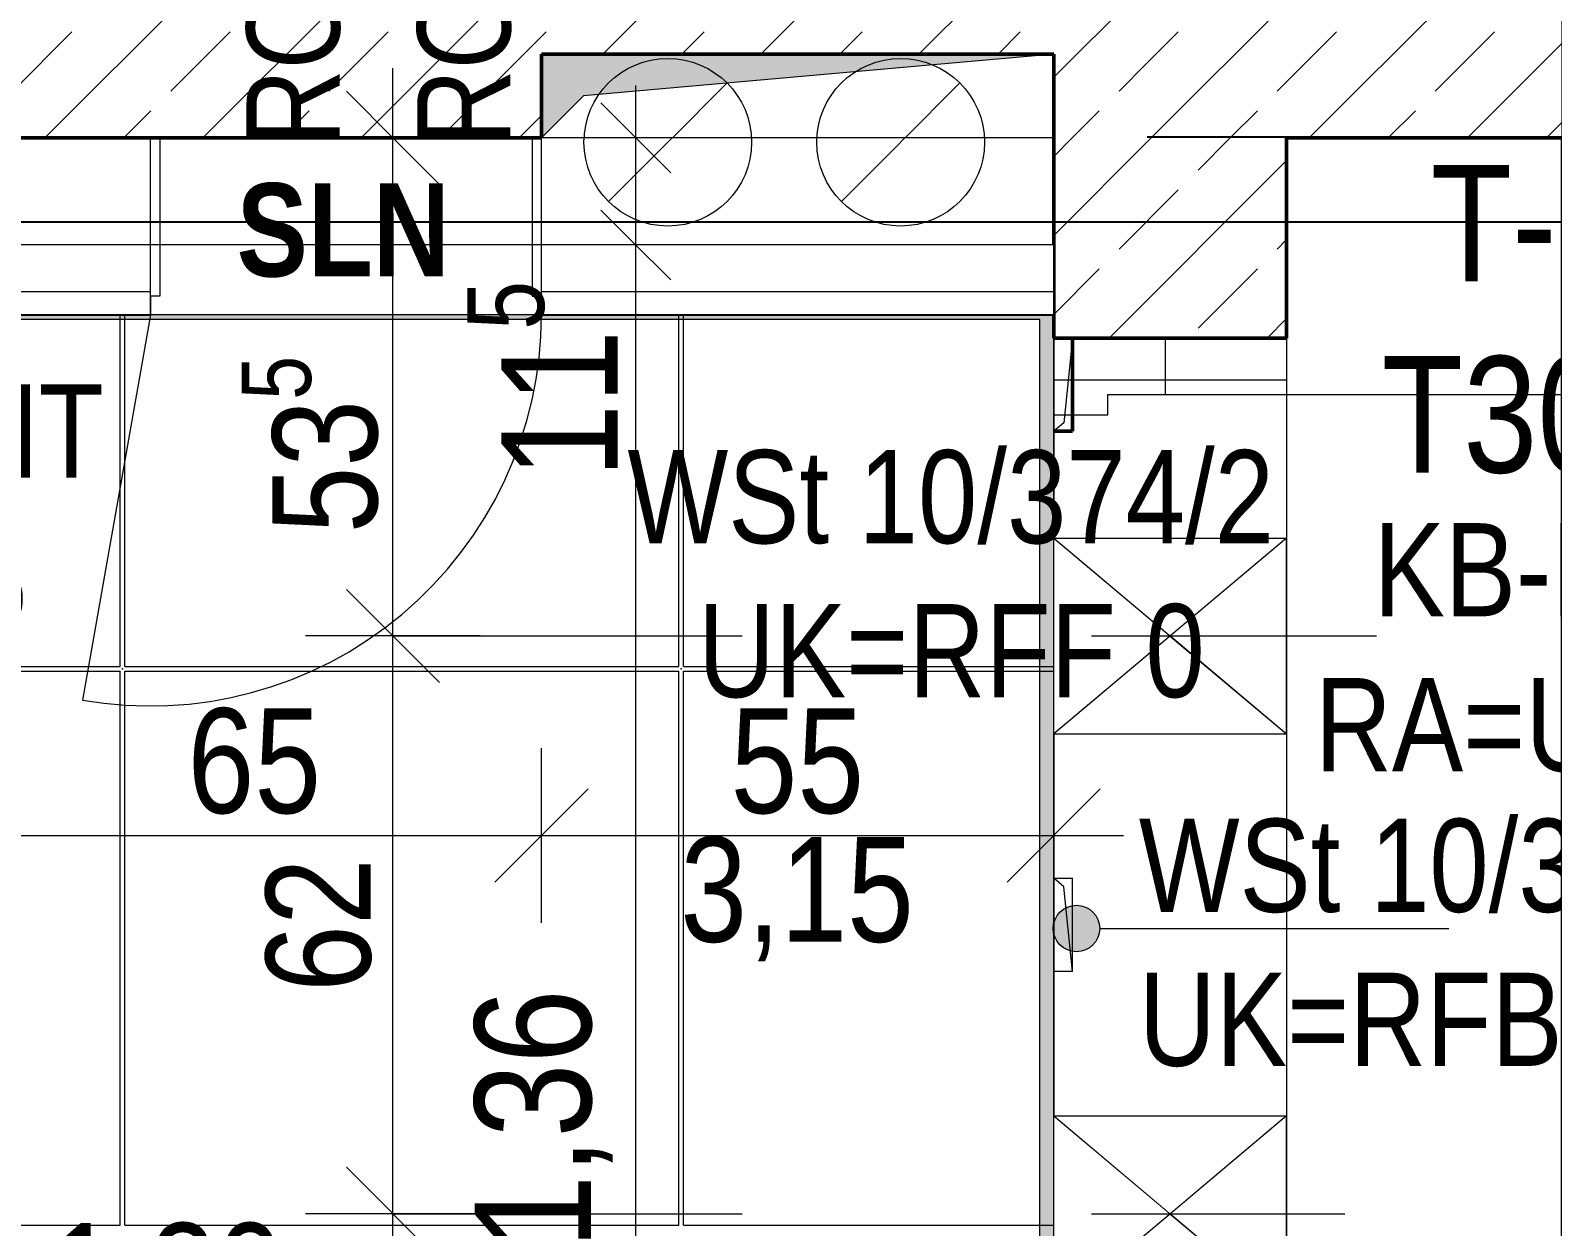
# Model space of a CAD drawing. Header units: centimetres. Extents: x 52.8 to 69.4, y 16.8 to 58.2.
# Drawn here: x 66.113 to 69.4, y 33.801 to 36.369 of the extents above; entities that cross this region are included whole.
import ezdxf
from ezdxf.xclip import XClip

# ---------------------------------------------------------------- set-up
doc = ezdxf.new("R2010")
doc.units = ezdxf.units.CM
doc.header["$MEASUREMENT"] = 0
doc.header["$XCLIPFRAME"] = 0
doc.set_wipeout_variables(frame=1)
for name, pattern in [('Achse', [50, 25, -12.5, 0, -12.5]), ('Strichlinie', [0.4, 0.3, -0.1]), ('Strichlinie kurz', [0.15, 0.075, -0.075]), ('Strichlinie_ eng', [0.23, 0.15, -0.08]), ('Wipeout_Contour', [100, 0, -100])]:
    doc.linetypes.add(name, pattern=pattern)
for name, color, linetype in [('-2._Grundriss 2.UG_7_Achsen 50.gfb', 7, 'Continuous'), ('-2._Grundriss 2.UG_7_Bemaßung 100.gfb', 7, 'Continuous'), ('-2._Grundriss 2.UG_7_Bemaßung 50.gfb', 7, 'Continuous'), ('-2._Grundriss 2.UG_7_Bodenbelag.gfb', 7, 'Continuous'), ('-2._Grundriss 2.UG_7_Decken.gfb', 7, 'Continuous'), ('-2._Grundriss 2.UG_7_Durchbrüche.gfb', 7, 'Continuous'), ('-2._Grundriss 2.UG_7_Neubau_Wände massiv.gfb', 7, 'Continuous'), ('-2._Grundriss 2.UG_7_Text 1_50.gfb', 7, 'Continuous'), ('-2._Grundriss 2.UG_7_Wände innen TB.gfb', 7, 'Continuous'), ('-2._Grundriss 2.UG_7_Wände massiv.gfb', 7, 'Continuous')]:
    doc.layers.add(name, color=color, linetype=linetype)
doc.styles.add('ERSTELLTER_STIL_2', font='ARIALNB.TTF')
doc.styles.add('ERSTELLTER_STIL_3', font='')
doc.styles.get('ERSTELLTER_STIL_3').set_extended_font_data('Arial Narrow')
pattern_1 = [(45, (42.56998, 4.75838), (-0.1697056, 0.1697056), []), (45, (42.48513, 4.84323), (-0.1697056, 0.1697056), [0.18, -0.06])]

# ---------------------------------------------------------------- blocks, each defined once
blk = doc.blocks.new('*X304')
at = {"layer": '-2._Grundriss 2.UG_7_Bodenbelag.gfb', "color": 253, "linetype": 'Continuous', "lineweight": 18, "ltscale": 10, "true_color": 0x9f9f9f}
for p, q in [((66.305, 35.0034), (66.305, 35.7584)), ((66.315, 35.0034), (66.315, 35.7584)), ((67.505, 35.0034), (67.505, 35.7584)), ((67.515, 35.0034), (67.515, 35.7584)), ((65.115, 35.0034), (66.305, 35.0034)), ((65.115, 34.9934), (66.305, 34.9934)), ((66.305, 33.8034), (66.305, 34.9934)), ((66.315, 35.0034), (67.505, 35.0034)), ((66.315, 34.9934), (67.505, 34.9934)), ((66.315, 33.8034), (66.315, 34.9934)), ((67.505, 33.8034), (67.505, 34.9934)), ((67.515, 35.0034), (68.31, 35.0034)), ((67.515, 34.9934), (68.31, 34.9934)), ((67.515, 33.8034), (67.515, 34.9934)), ((65.115, 33.8034), (66.305, 33.8034)), ((66.315, 33.8034), (67.505, 33.8034)), ((67.515, 33.8034), (68.31, 33.8034))]:
    blk.add_line(p, q, dxfattribs=at)
for p in [(66.31, 34.9984), (66.31, 34.9984), (66.31, 34.9984), (66.31, 34.9984), (67.51, 34.9984), (67.51, 34.9984), (67.51, 34.9984), (67.51, 34.9984)]:
    blk.add_point(p, dxfattribs=at)
blk = doc.blocks.new('Zeichnung_8_7', base_point=(42.57, 4.7584))
at = {"layer": '-2._Grundriss 2.UG_7_Text 1_50.gfb', "linetype": 'Continuous', "lineweight": 0, "true_color": 0x000000}
blk.add_hatch(color=18, dxfattribs=at).paths.add_polyline_path([(68.3088, 34.4406), (68.3126, 34.4215), (68.3235, 34.4053), (68.3397, 34.3944), (68.3588, 34.3906), (68.378, 34.3944), (68.3942, 34.4053), (68.405, 34.4215), (68.4088, 34.4406), (68.405, 34.4597), (68.3942, 34.476), (68.378, 34.4868), (68.3588, 34.4906), (68.3397, 34.4868), (68.3235, 34.476), (68.3126, 34.4597)])
at = {"layer": '-2._Grundriss 2.UG_7_Wände massiv.gfb', "linetype": 'Continuous', "lineweight": 0, "true_color": 0x000000}
h = blk.add_hatch(dxfattribs=at)
h.set_pattern_fill('GIPS_0007', color=18, style=0, pattern_type=2)
h.set_pattern_definition([(45, (42.56998, 4.75838), (-0.03535534, 0.03535534), [0, -0.05])])
h.paths.add_polyline_path([(63.11, 35.7584), (63.11, 24.4184), (68.31, 24.4184), (68.31, 35.7584)])
h.paths.add_polyline_path([(63.14, 35.7484), (68.28, 35.7484), (68.28, 24.4484), (63.14, 24.4484)], flags=0)
at = {"layer": '-2._Grundriss 2.UG_7_Bemaßung 50.gfb', "color": 7, "linetype": 'Continuous', "lineweight": 13, "ltscale": 10}
for p, q in [((66.791, 35.1688), (66.991, 34.9688)), ((67.0785, 35.0688), (66.7035, 35.0688)), ((66.891, 33.828), (66.891, 35.0688)), ((67.21, 34.4527), (67.21, 34.8277)), ((68.31, 34.4527), (68.31, 34.8277)), ((67.31, 34.7402), (67.11, 34.5402)), ((68.21, 34.5402), (68.41, 34.7402)), ((65.9091, 34.6402), (67.21, 34.6402)), ((67.21, 34.6402), (68.31, 34.6402)), ((68.31, 34.6402), (68.46, 34.6402)), ((66.791, 33.928), (66.991, 33.728)), ((67.0785, 33.828), (66.7035, 33.828)), ((66.891, 33.678), (66.891, 33.828))]:
    blk.add_line(p, q, dxfattribs=at)
at = {"layer": '-2._Grundriss 2.UG_7_Bodenbelag.gfb', "color": 8, "linetype": 'Continuous', "lineweight": 13, "ltscale": 10, "flags": 128}
blk.add_lwpolyline([(63.11, 30.8424), (62.61, 30.8424), (62.61, 28.0024), (63.11, 28.0024), (63.11, 24.0184), (68.31, 24.0184), (68.31, 35.7584), (64.06, 35.7584), (64.06, 36.1384), (63.11, 36.1384), (63.11, 35.8784), (62.61, 35.8784), (62.61, 33.0384), (63.11, 33.0384)], close=True, dxfattribs=at)
blk.add_lwpolyline([(69.4002, 36.1384), (68.81, 36.1384), (68.81, 35.6184), (68.31, 35.6184), (68.31, 33.0984), (68.81, 33.0984), (68.81, 24.4184), (69.4002, 24.4184)], dxfattribs=at)
at = {"layer": '-2._Grundriss 2.UG_7_Decken.gfb', "color": 7, "linetype": 'Strichlinie_ eng', "lineweight": 13, "ltscale": 10, "flags": 128}
blk.add_lwpolyline([(69.4002, 36.1384), (62.61, 36.1384), (62.61, 31.0984), (62.61, 24.5184), (60.13, 24.5184), (60.13, 19.4584), (69.4002, 19.4584)], dxfattribs=at)
at = {"layer": '-2._Grundriss 2.UG_7_Decken.gfb', "color": 7, "linetype": 'Strichlinie', "lineweight": 13, "ltscale": 10, "flags": 128}
blk.add_lwpolyline([(69.4002, 36.1384), (68.81, 36.1384), (68.81, 32.4684), (69.4002, 32.4684)], dxfattribs=at)
at = {"layer": '-2._Grundriss 2.UG_7_Neubau_Wände massiv.gfb', "color": 7, "linetype": 'Continuous', "lineweight": 13, "ltscale": 10}
for p, q in [((68.426, 35.5434), (68.426, 35.5874)), ((68.426, 35.5874), (68.55, 35.5874)), ((68.55, 35.5874), (69.4002, 35.5874)), ((68.31, 35.5434), (68.426, 35.5434)), ((68.3319, 35.5264), (68.31, 35.5084)), ((68.3319, 34.5303), (68.31, 34.5484)), ((68.31, 34.5484), (68.35, 34.5484)), ((68.35, 34.3484), (68.3319, 34.5303)), ((68.35, 34.3484), (68.35, 34.5484)), ((68.35, 34.3484), (68.31, 34.3484))]:
    blk.add_line(p, q, dxfattribs=at)
at = {"layer": '-2._Grundriss 2.UG_7_Neubau_Wände massiv.gfb', "color": 7, "linetype": 'Continuous', "lineweight": 50, "ltscale": 10}
blk.add_line((68.31, 35.5084), (68.35, 35.5084), dxfattribs=at)
at = {"layer": '-2._Grundriss 2.UG_7_Text 1_50.gfb', "color": 7, "linetype": 'Strichlinie_ eng', "lineweight": 13, "ltscale": 10}
blk.add_line((68.4088, 34.4406), (69.1588, 34.4406), dxfattribs=at)
at = {"layer": '-2._Grundriss 2.UG_7_Text 1_50.gfb', "color": 7, "linetype": 'Continuous', "lineweight": 13, "ltscale": 10}
blk.add_circle((68.3588, 34.4406), 0.05, dxfattribs=at)
at = {"layer": '-2._Grundriss 2.UG_7_Wände massiv.gfb', "color": 7, "linetype": 'Continuous', "lineweight": 13, "ltscale": 10, "flags": 128}
for points in [[(63.11, 35.7584), (63.11, 24.4184), (68.31, 24.4184), (68.31, 35.7584)], [(63.14, 35.7484), (63.14, 24.4484), (68.28, 24.4484), (68.28, 35.7484)]]:
    blk.add_lwpolyline(points, close=True, dxfattribs=at)
at = {"layer": '-2._Grundriss 2.UG_7_Decken.gfb', "color": 7, "linetype": 'Continuous', "lineweight": 13, "ltscale": 10}
blk.add_blockref('*X304', (0, 0), dxfattribs=at)
at = {"layer": '-2._Grundriss 2.UG_7_Bemaßung 100.gfb', "color": 7, "linetype": 'Continuous', "lineweight": 13, "insert": (67.3627, 33.7527), "char_height": 0.25, "width": 0.560003, "attachment_point": 7, "rotation": 90, "style": 'ERSTELLTER_STIL_3'}
blk.add_mtext('\\A1;1,36', dxfattribs=at)
at = {"layer": '-2._Grundriss 2.UG_7_Bemaßung 50.gfb', "color": 7, "linetype": 'Continuous', "lineweight": 13, "insert": (66.9228, 35.2891), "char_height": 0.225, "attachment_point": 7, "rotation": 90, "style": 'ERSTELLTER_STIL_3'}
blk.add_mtext('\\A1;53{\\H0.66x;\\S5^  ;}', dxfattribs=at)
at = {"layer": '-2._Grundriss 2.UG_7_Bemaßung 50.gfb', "color": 7, "linetype": 'Continuous', "lineweight": 13, "char_height": 0.225, "attachment_point": 7, "style": 'ERSTELLTER_STIL_3'}
for s, insert, width in [('\\A1;65', (66.45, 34.6852), 0.288002), ('\\A1;55', (67.616, 34.6852), 0.288002), ('\\A1;3,15', (67.508, 34.3702), 0.504002), ('\\A1;1,30', (66.1539, 33.5413), 0.504002)]:
    blk.add_mtext(s, dxfattribs=dict(at, insert=insert, width=width))
at = {"layer": '-2._Grundriss 2.UG_7_Bemaßung 50.gfb', "color": 7, "linetype": 'Continuous', "lineweight": 13, "insert": (66.846, 34.3044), "char_height": 0.225, "width": 0.288002, "attachment_point": 7, "rotation": 90, "style": 'ERSTELLTER_STIL_3'}
blk.add_mtext('\\A1;62', dxfattribs=at)
at = {"layer": '-2._Grundriss 2.UG_7_Decken.gfb', "color": 7, "linetype": 'Continuous', "lineweight": 13, "insert": (65.8249, 35.0258), "char_height": 0.2, "attachment_point": 8, "line_spacing_factor": 0.974197, "style": 'ERSTELLTER_STIL_3'}
blk.add_mtext('\\A1;\\pt0;ROD-HT\\P Ø0,15{\\H0.66x;\\S^  ;\\S^  ;\\S^  ;}', dxfattribs=at)
at = {"layer": '-2._Grundriss 2.UG_7_Text 1_50.gfb', "color": 7, "linetype": 'Continuous', "lineweight": 13, "insert": (66.5554, 36.0409), "char_height": 0.2, "attachment_point": 1, "style": 'ERSTELLTER_STIL_2'}
blk.add_mtext('\\A1;SLN', dxfattribs=at)
at = {"layer": '-2._Grundriss 2.UG_7_Wände massiv.gfb', "color": 7, "linetype": 'Continuous', "lineweight": 13, "insert": (69.0145, 35.7482), "char_height": 0.25, "attachment_point": 4, "line_spacing_factor": 0.985319, "style": 'ERSTELLTER_STIL_3'}
blk.add_mtext('\\A1;{\\H0.66x;\\S^  ;\\S^  ;}T-G.U2.00.06\\PT30/RS', dxfattribs=at)
at = {"layer": '-2._Grundriss 2.UG_7_Wände massiv.gfb', "color": 7, "linetype": 'Continuous', "lineweight": 13, "char_height": 0.2, "attachment_point": 4, "style": 'ERSTELLTER_STIL_3'}
for s, insert in [('\\A1;KB-HT Ø 0,21', (68.9971, 35.1924)), ('\\A1;RA=UKRD -0,03', (68.871, 34.8597)), ('\\A1;WSt 10/37/2', (68.4929, 34.5747)), ('\\A1;UK=RFB+ 246', (68.4929, 34.2441))]:
    blk.add_mtext(s, dxfattribs=dict(at, insert=insert))
at = {"color": 254, "linetype": 'Wipeout_Contour', "lineweight": 0, "ltscale": 311.96446}
blk.add_wipeout([(68.51, 36.7384), (68.51, 36.1384), (69.4002, 36.1384), (69.4002, 36.7384)], dxfattribs=at).dxf.layer = '-2._Grundriss 2.UG_7_Neubau_Wände massiv.gfb'
at = {"color": 254, "linetype": 'Wipeout_Contour', "lineweight": 0, "ltscale": 230.609793}
blk.add_wipeout([(68.56, 35.0688), (68.31, 34.8588), (68.81, 34.8588)], dxfattribs=at).dxf.layer = '-2._Grundriss 2.UG_7_Neubau_Wände massiv.gfb'
at = {"color": 254, "linetype": 'Wipeout_Contour', "lineweight": 0, "ltscale": 228.950541}
blk.add_wipeout([(68.56, 33.828), (68.31, 33.618), (68.81, 33.618)], dxfattribs=at).dxf.layer = '-2._Grundriss 2.UG_7_Neubau_Wände massiv.gfb'
at = {"color": 254, "linetype": 'Wipeout_Contour', "lineweight": 0, "ltscale": 300.095334}
blk.add_wipeout([(66.37, 35.8084), (65.5091, 35.8084), (65.5091, 35.7584), (66.37, 35.7584)], dxfattribs=at).dxf.layer = '-2._Grundriss 2.UG_7_Wände innen TB.gfb'
at = {"layer": '-2._Grundriss 2.UG_7_Neubau_Wände massiv.gfb', "linetype": 'Continuous', "lineweight": 0, "true_color": 0x000000}
h = blk.add_hatch(dxfattribs=at)
h.set_pattern_fill('BETON__STAHLBETON_0007', color=18, style=0, pattern_type=2)
h.set_pattern_definition(pattern_1)
h.paths.add_polyline_path([(68.51, 36.7384), (68.51, 36.1384), (69.4002, 36.1384), (69.4002, 36.7384)])
at = {"layer": '-2._Grundriss 2.UG_7_Neubau_Wände massiv.gfb', "color": 7, "linetype": 'Continuous', "lineweight": 50, "ltscale": 10, "flags": 128}
blk.add_lwpolyline([(68.51, 36.1384), (69.4002, 36.1384)], dxfattribs=at)
at = {"layer": '-2._Grundriss 2.UG_7_Wände innen TB.gfb', "color": 7, "linetype": 'Continuous', "lineweight": 13, "ltscale": 10}
blk.add_line((66.37, 35.7584), (66.2241, 34.9311), dxfattribs=at)
at = {"layer": '-2._Grundriss 2.UG_7_Wände innen TB.gfb', "color": 7, "linetype": 'Continuous', "lineweight": 25, "ltscale": 10, "flags": 128}
blk.add_lwpolyline([(65.5091, 35.7584), (66.37, 35.7584)], dxfattribs=at)
at = {"color": 254, "linetype": 'Wipeout_Contour', "lineweight": 0, "ltscale": 231.447713}
blk.add_wipeout([(68.56, 35.0688), (68.81, 35.2788), (68.31, 35.2788)], dxfattribs=at).dxf.layer = '-2._Grundriss 2.UG_7_Neubau_Wände massiv.gfb'
at = {"color": 254, "linetype": 'Wipeout_Contour', "lineweight": 0, "ltscale": 229.764703}
blk.add_wipeout([(68.56, 33.828), (68.81, 34.038), (68.31, 34.038)], dxfattribs=at).dxf.layer = '-2._Grundriss 2.UG_7_Neubau_Wände massiv.gfb'
at = {"color": 254, "linetype": 'Wipeout_Contour', "lineweight": 0, "ltscale": 300.238295}
blk.add_wipeout([(65.5091, 35.9084), (65.5091, 35.8084), (66.37, 35.8084), (66.37, 35.9084)], dxfattribs=at).dxf.layer = '-2._Grundriss 2.UG_7_Wände innen TB.gfb'
at = {"layer": '-2._Grundriss 2.UG_7_Wände innen TB.gfb', "color": 8, "linetype": 'Continuous', "lineweight": 13, "ltscale": 10}
blk.add_line((66.37, 35.8084), (66.37, 35.9084), dxfattribs=at)
blk.add_line((66.37, 35.8084), (66.37, 35.9084), dxfattribs=at)
blk.add_line((66.37, 35.8084), (66.37, 35.9084), dxfattribs=at)
at = {"layer": '-2._Grundriss 2.UG_7_Wände innen TB.gfb', "color": 7, "linetype": 'Continuous', "lineweight": 13, "ltscale": 10}
for p, q in [((65.5091, 35.8084), (66.37, 35.8084)), ((66.37, 35.7584), (66.37, 35.8084)), ((66.37, 35.7584), (66.37, 35.8084)), ((66.37, 35.7584), (66.37, 35.8084)), ((66.39, 35.7984), (66.37, 35.7984)), ((66.37, 35.7984), (66.37, 35.7584))]:
    blk.add_line(p, q, dxfattribs=at)
at = {"layer": '-2._Grundriss 2.UG_7_Wände innen TB.gfb', "color": 8, "linetype": 'Continuous', "lineweight": 13, "ltscale": 10, "flags": 128}
blk.add_lwpolyline([(66.37, 35.9084), (65.5091, 35.9084)], dxfattribs=at)
at = {"color": 254, "linetype": 'Wipeout_Contour', "lineweight": 0, "ltscale": 909.365956}
blk.add_wipeout([(64.6097, 36.7384), (64.6097, 36.1384), (65.5091, 36.1384), (65.5091, 36.3184), (65.9091, 36.3184), (65.9091, 36.1384), (67.21, 36.1384), (67.21, 36.3184), (68.31, 36.3184), (68.31, 36.1384), (68.51, 36.1384), (68.51, 36.7384)], dxfattribs=at).dxf.layer = '-2._Grundriss 2.UG_7_Neubau_Wände massiv.gfb'
at = {"color": 254, "linetype": 'Wipeout_Contour', "lineweight": 0, "ltscale": 231.026488}
blk.add_wipeout([(68.56, 35.0688), (68.31, 35.2788), (68.31, 34.8588)], dxfattribs=at).dxf.layer = '-2._Grundriss 2.UG_7_Neubau_Wände massiv.gfb'
at = {"color": 254, "linetype": 'Wipeout_Contour', "lineweight": 0, "ltscale": 229.355304}
blk.add_wipeout([(68.56, 33.828), (68.31, 34.038), (68.31, 33.618)], dxfattribs=at).dxf.layer = '-2._Grundriss 2.UG_7_Neubau_Wände massiv.gfb'
at = {"layer": '-2._Grundriss 2.UG_7_Neubau_Wände massiv.gfb', "linetype": 'Continuous', "lineweight": 0, "true_color": 0x000000}
h = blk.add_hatch(dxfattribs=at)
h.set_pattern_fill('BETON__STAHLBETON_0007', color=18, style=0, pattern_type=2)
h.set_pattern_definition(pattern_1)
h.paths.add_polyline_path([(64.6097, 36.7384), (64.6097, 36.1384), (65.5091, 36.1384), (65.5091, 36.3184), (65.9091, 36.3184), (65.9091, 36.1384), (67.21, 36.1384), (67.21, 36.3184), (68.31, 36.3184), (68.31, 36.1384), (68.51, 36.1384), (68.51, 36.7384)])
at = {"layer": '-2._Grundriss 2.UG_7_Bemaßung 50.gfb', "color": 7, "linetype": 'Continuous', "lineweight": 13, "ltscale": 10}
for p, q in [((66.891, 36.1384), (66.891, 36.2884)), ((66.991, 36.0384), (66.791, 36.2384)), ((67.0785, 36.1384), (66.7035, 36.1384)), ((66.891, 35.0688), (66.891, 36.1384))]:
    blk.add_line(p, q, dxfattribs=at)
at = {"layer": '-2._Grundriss 2.UG_7_Neubau_Wände massiv.gfb', "color": 7, "linetype": 'Strichlinie kurz', "lineweight": 13, "ltscale": 10}
for p, q in [((68.31, 34.8588), (68.31, 35.2788)), ((68.31, 33.618), (68.31, 34.038))]:
    blk.add_line(p, q, dxfattribs=at)
at = {"layer": '-2._Grundriss 2.UG_7_Wände innen TB.gfb', "color": 7, "linetype": 'Continuous', "lineweight": 13, "ltscale": 10}
for p, q in [((66.37, 36.1384), (66.39, 36.1384)), ((66.37, 35.7584), (66.37, 36.1384)), ((66.39, 36.1384), (66.39, 35.7984)), ((67.19, 36.1384), (67.19, 35.7984))]:
    blk.add_line(p, q, dxfattribs=at)
at = {"layer": '-2._Grundriss 2.UG_7_Durchbrüche.gfb', "color": 7, "linetype": 'Continuous', "lineweight": 13, "char_height": 0.2, "attachment_point": 8, "rotation": 90, "style": 'ERSTELLTER_STIL_3'}
for insert in [(66.8348, 36.8774), (67.2016, 36.8774)]:
    blk.add_mtext('\\A1;\\pt0;ROD-HT Ø18{\\H0.66x;\\S^  ;\\S^  ;\\S^  ;}', dxfattribs=dict(at, insert=insert))
at = {"color": 254, "linetype": 'Wipeout_Contour', "lineweight": 0, "ltscale": 231.026493}
blk.add_wipeout([(68.56, 35.0688), (68.81, 34.8588), (68.81, 35.2788)], dxfattribs=at).dxf.layer = '-2._Grundriss 2.UG_7_Neubau_Wände massiv.gfb'
at = {"color": 254, "linetype": 'Wipeout_Contour', "lineweight": 0, "ltscale": 229.355309}
blk.add_wipeout([(68.56, 33.828), (68.81, 33.618), (68.81, 34.038)], dxfattribs=at).dxf.layer = '-2._Grundriss 2.UG_7_Neubau_Wände massiv.gfb'
at = {"layer": '-2._Grundriss 2.UG_7_Bemaßung 50.gfb', "color": 7, "linetype": 'Strichlinie kurz', "lineweight": 13, "ltscale": 10}
for p, q in [((66.891, 35.0688), (69.0029, 35.0688)), ((66.891, 33.828), (68.9352, 33.828))]:
    blk.add_line(p, q, dxfattribs=at)
at = {"layer": '-2._Grundriss 2.UG_7_Neubau_Wände massiv.gfb', "color": 7, "linetype": 'Strichlinie kurz', "lineweight": 13, "ltscale": 10}
for p, q in [((68.31, 35.2788), (68.81, 34.8588)), ((68.81, 35.2788), (68.31, 34.8588)), ((68.81, 34.8588), (68.81, 35.2788)), ((68.31, 34.038), (68.81, 33.618)), ((68.81, 34.038), (68.31, 33.618)), ((68.81, 33.618), (68.81, 34.038))]:
    blk.add_line(p, q, dxfattribs=at)
at = {"layer": '-2._Grundriss 2.UG_7_Neubau_Wände massiv.gfb', "color": 7, "linetype": 'Continuous', "lineweight": 13, "ltscale": 10}
for p, q in [((68.31, 35.2788), (68.81, 35.2788)), ((68.31, 34.8588), (68.81, 34.8588)), ((68.31, 34.038), (68.81, 34.038))]:
    blk.add_line(p, q, dxfattribs=at)
at = {"layer": '-2._Grundriss 2.UG_7_Wände massiv.gfb', "color": 7, "linetype": 'Continuous', "lineweight": 25, "char_height": 0.2, "attachment_point": 6, "style": 'ERSTELLTER_STIL_3'}
for s, insert in [('\\A1;WSt 10/374/2', (68.783, 35.3664)), ('\\A1;UK=RFF 0', (68.6343, 35.0358))]:
    blk.add_mtext(s, dxfattribs=dict(at, insert=insert))
at = {"color": 254, "linetype": 'Wipeout_Contour', "lineweight": 0, "ltscale": 307.349115}
blk.add_wipeout([(68.31, 36.3184), (67.21, 36.3184), (67.21, 36.1384), (68.31, 36.1384)], dxfattribs=at).dxf.layer = '-2._Grundriss 2.UG_7_Neubau_Wände massiv.gfb'
at = {"layer": '-2._Grundriss 2.UG_7_Neubau_Wände massiv.gfb', "linetype": 'Continuous', "lineweight": 13}
blk.add_hatch(color=8, dxfattribs=at).paths.add_polyline_path([(68.31, 36.3184), (67.21, 36.3184), (67.21, 36.1384), (67.2999, 36.2285)])
at = {"layer": '-2._Grundriss 2.UG_7_Bemaßung 100.gfb', "color": 7, "linetype": 'Continuous', "lineweight": 13, "ltscale": 10}
for p, q in [((67.4127, 36.1384), (67.4127, 36.2509)), ((67.4877, 36.0634), (67.3377, 36.2134)), ((67.5534, 36.1384), (67.2721, 36.1384))]:
    blk.add_line(p, q, dxfattribs=at)
at = {"layer": '-2._Grundriss 2.UG_7_Durchbrüche.gfb', "color": 7, "linetype": 'Strichlinie_ eng', "lineweight": 13, "ltscale": 10}
for p, q in [((67.6085, 36.2563), (67.3539, 36.0017)), ((68.1085, 36.2563), (67.8539, 36.0017))]:
    blk.add_line(p, q, dxfattribs=at)
for centre in [(67.4812, 36.129), (67.9812, 36.129)]:
    blk.add_circle(centre, 0.18, dxfattribs=at)
at = {"layer": '-2._Grundriss 2.UG_7_Neubau_Wände massiv.gfb', "color": 7, "linetype": 'Continuous', "lineweight": 50, "ltscale": 10}
for p, q in [((67.21, 36.1384), (67.21, 36.3184)), ((68.31, 36.3184), (67.21, 36.3184)), ((68.31, 36.3184), (67.21, 36.3184)), ((67.21, 36.1384), (67.21, 36.3184)), ((68.31, 36.3184), (68.31, 36.1384)), ((68.31, 36.3184), (68.31, 36.1384))]:
    blk.add_line(p, q, dxfattribs=at)
at = {"layer": '-2._Grundriss 2.UG_7_Neubau_Wände massiv.gfb', "color": 7, "linetype": 'Continuous', "lineweight": 13, "ltscale": 10}
for p, q in [((68.31, 36.3184), (67.2999, 36.2285)), ((67.2999, 36.2285), (67.21, 36.1384)), ((68.31, 36.1384), (67.21, 36.1384))]:
    blk.add_line(p, q, dxfattribs=at)
at = {"layer": '-2._Grundriss 2.UG_7_Neubau_Wände massiv.gfb', "color": 7, "linetype": 'Continuous', "lineweight": 50, "ltscale": 10, "flags": 128}
blk.add_lwpolyline([(65.9091, 36.1384), (67.21, 36.1384)], dxfattribs=at)
at = {"layer": '-2._Grundriss 2.UG_7_Wände innen TB.gfb', "color": 7, "linetype": 'Continuous', "lineweight": 13, "ltscale": 10}
blk.add_line((67.21, 36.1384), (67.19, 36.1384), dxfattribs=at)
at = {"color": 254, "linetype": 'Wipeout_Contour', "lineweight": 0, "ltscale": 386.866787}
blk.add_wipeout([(68.81, 36.1384), (68.31, 36.1384), (68.31, 35.7084), (68.35, 35.7084), (68.81, 35.7084)], dxfattribs=at).dxf.layer = '-2._Grundriss 2.UG_7_Neubau_Wände massiv.gfb'
at = {"layer": '-2._Grundriss 2.UG_7_Neubau_Wände massiv.gfb', "linetype": 'Continuous', "lineweight": 0, "true_color": 0x000000}
h = blk.add_hatch(dxfattribs=at)
h.set_pattern_fill('BETON__STAHLBETON_0007', color=18, style=0, pattern_type=2)
h.set_pattern_definition(pattern_1)
h.paths.add_polyline_path([(68.81, 36.1384), (68.31, 36.1384), (68.31, 35.7084), (68.35, 35.7084), (68.81, 35.7084)])
at = {"layer": '-2._Grundriss 2.UG_7_Achsen 50.gfb', "color": 7, "linetype": 'Achse', "lineweight": 25, "ltscale": 10}
blk.add_line((54.53, 35.9584), (69.4002, 35.9584), dxfattribs=at)
at = {"layer": '-2._Grundriss 2.UG_7_Neubau_Wände massiv.gfb', "color": 7, "linetype": 'Continuous', "lineweight": 50, "ltscale": 10}
for p, q in [((68.35, 35.7084), (68.31, 35.7084)), ((68.31, 35.7084), (68.55, 35.7084)), ((68.31, 35.7084), (68.55, 35.7084)), ((68.35, 35.7084), (68.55, 35.7084)), ((68.35, 35.7084), (68.35, 35.5084)), ((68.55, 35.7084), (68.81, 35.7084)), ((68.55, 35.7084), (68.81, 35.7084))]:
    blk.add_line(p, q, dxfattribs=at)
at = {"layer": '-2._Grundriss 2.UG_7_Neubau_Wände massiv.gfb', "color": 7, "linetype": 'Continuous', "lineweight": 13, "ltscale": 10}
for p, q in [((68.31, 35.7084), (68.31, 35.5434)), ((68.55, 35.7084), (68.31, 35.7084)), ((68.35, 35.7084), (68.3319, 35.5264)), ((68.55, 35.5874), (68.55, 35.7084))]:
    blk.add_line(p, q, dxfattribs=at)
at = {"layer": '-2._Grundriss 2.UG_7_Neubau_Wände massiv.gfb', "color": 7, "linetype": 'Continuous', "lineweight": 50, "ltscale": 10, "flags": 128}
for points in [[(68.31, 36.1384), (68.31, 35.7084)], [(68.81, 35.7084), (68.81, 36.1384)]]:
    blk.add_lwpolyline(points, dxfattribs=at)
at = {"color": 254, "linetype": 'Wipeout_Contour', "lineweight": 0, "ltscale": 306.514444}
blk.add_wipeout([(68.31, 35.8084), (67.21, 35.8084), (67.21, 35.7584), (68.31, 35.7584)], dxfattribs=at).dxf.layer = '-2._Grundriss 2.UG_7_Wände innen TB.gfb'
at = {"layer": '-2._Grundriss 2.UG_7_Wände innen TB.gfb', "color": 7, "linetype": 'Continuous', "lineweight": 13, "ltscale": 10}
blk.add_line((67.21, 35.7584), (66.37, 35.7584), dxfattribs=at)
at = {"layer": '-2._Grundriss 2.UG_7_Wände innen TB.gfb', "color": 7, "linetype": 'Continuous', "lineweight": 25, "ltscale": 10, "flags": 128}
blk.add_lwpolyline([(67.21, 35.7584), (68.31, 35.7584)], dxfattribs=at)
at = {"layer": '-2._Grundriss 2.UG_7_Wände innen TB.gfb', "color": 7, "linetype": 'Strichlinie_ eng', "lineweight": 13, "ltscale": 10}
blk.add_arc((66.37, 35.7584), 0.84, 260, 0, dxfattribs=at)
at = {"color": 254, "linetype": 'Wipeout_Contour', "lineweight": 0, "ltscale": 306.654417}
blk.add_wipeout([(67.21, 35.9084), (67.21, 35.8084), (68.31, 35.8084), (68.31, 35.9084)], dxfattribs=at).dxf.layer = '-2._Grundriss 2.UG_7_Wände innen TB.gfb'
at = {"layer": '-2._Grundriss 2.UG_7_Bemaßung 100.gfb', "color": 7, "linetype": 'Continuous', "lineweight": 13, "ltscale": 10}
for p, q in [((67.4127, 35.9084), (67.4127, 36.1384)), ((67.3377, 35.9834), (67.4877, 35.8334)), ((67.5534, 35.9084), (67.2721, 35.9084)), ((67.4127, 33.1884), (67.4127, 35.9084))]:
    blk.add_line(p, q, dxfattribs=at)
at = {"layer": '-2._Grundriss 2.UG_7_Wände innen TB.gfb', "color": 7, "linetype": 'Continuous', "lineweight": 13, "ltscale": 10}
for p, q in [((67.21, 35.7584), (67.21, 36.1384)), ((67.21, 35.9084), (66.37, 35.9084)), ((67.21, 35.8084), (68.31, 35.8084)), ((67.21, 35.7584), (67.21, 35.8084)), ((67.21, 35.7584), (67.21, 35.8084)), ((67.21, 35.7584), (67.21, 35.8084)), ((67.19, 35.7984), (67.21, 35.7984)), ((67.21, 35.7984), (67.21, 35.7584))]:
    blk.add_line(p, q, dxfattribs=at)
at = {"layer": '-2._Grundriss 2.UG_7_Wände innen TB.gfb', "color": 8, "linetype": 'Continuous', "lineweight": 13, "ltscale": 10}
blk.add_line((67.21, 35.8084), (67.21, 35.9084), dxfattribs=at)
blk.add_line((67.21, 35.8084), (67.21, 35.9084), dxfattribs=at)
blk.add_line((67.21, 35.8084), (67.21, 35.9084), dxfattribs=at)
at = {"layer": '-2._Grundriss 2.UG_7_Wände innen TB.gfb', "color": 8, "linetype": 'Continuous', "lineweight": 13, "ltscale": 10, "flags": 128}
for points in [[(68.31, 35.9084), (67.21, 35.9084)], [(68.31, 35.8084), (68.31, 35.9084)]]:
    blk.add_lwpolyline(points, dxfattribs=at)
at = {"layer": '-2._Grundriss 2.UG_7_Wände innen TB.gfb', "color": 7, "linetype": 'Continuous', "lineweight": 13, "ltscale": 10, "flags": 128}
blk.add_lwpolyline([(68.31, 35.7584), (68.31, 35.8084)], dxfattribs=at)
at = {"layer": '-2._Grundriss 2.UG_7_Bemaßung 100.gfb', "color": 7, "linetype": 'Continuous', "lineweight": 13, "insert": (67.4464, 35.4078), "char_height": 0.25, "attachment_point": 7, "rotation": 90, "style": 'ERSTELLTER_STIL_3'}
blk.add_mtext('\\A1;11{\\H0.66x;\\S5^  ;}', dxfattribs=at)

msp = doc.modelspace()

# ---------------------------------------------------------------- linework, layer by layer
at = {"layer": '-2._Grundriss 2.UG_7_Decken.gfb', "color": 7, "linetype": 'Continuous', "lineweight": 13, "ltscale": 10, "flags": 128}
msp.add_lwpolyline([(54.53, 16.7942), (69.4002, 16.7942), (69.4002, 38.3115), (54.53, 38.3115)], close=True, dxfattribs=at)

# ---------------------------------------------------------------- next in the draw order: block references
at = {"color": 7, "linetype": 'Continuous', "lineweight": 13, "ltscale": 10}
ref = msp.add_blockref('Zeichnung_8_7', (42.57, 4.7584), dxfattribs=at)
XClip(ref).set_block_clipping_path([(54.5300182444, 16.794228408), (69.4001759032, 38.3115296116)])

doc.saveas('drawing.dxf')
